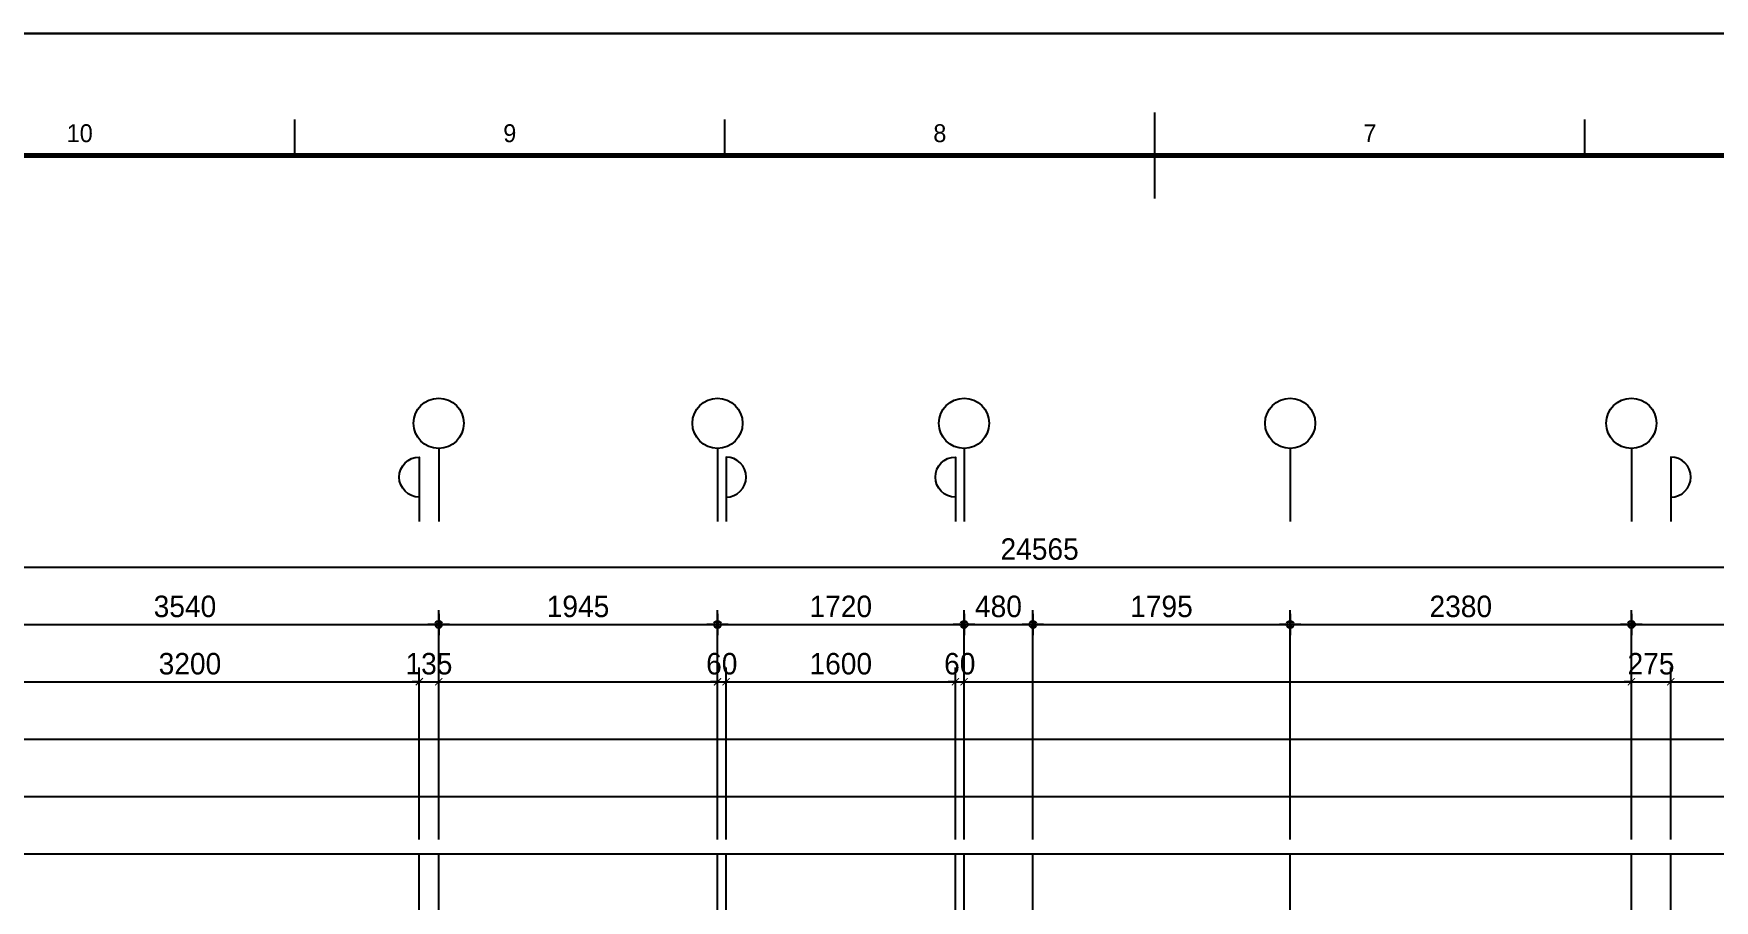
# Model space of a CAD drawing. Header units: millimetres. Extents: x 0 to 92204, y -190080 to 23760.
# Drawn here: x 63382 to 75107, y -77329 to -71280 of the extents above; entities that cross this region are included whole.
import ezdxf
from ezdxf.enums import TextEntityAlignment as Align

# ---------------------------------------------------------------- set-up
doc = ezdxf.new("R2010")
doc.units = ezdxf.units.MM
doc.header["$LTSCALE"] = 100
doc.linetypes.add('AUDIT_D_220706163347-0', pattern=[0])
doc.linetypes.add('CEN', pattern=[62, 60, -1, 0, -1])
doc.layers.get('defpoints').update_dxf_attribs({"color": 139})
for name, color, linetype in [('A-치수', 7, 'AUDIT_D_220706163347-0'), ('AA-BORD-FORM', 7, 'Continuous'), ('AA-BORD-TEXT', 3, 'Continuous'), ('AA-XXXX-DIMS', 7, 'Continuous'), ('CEN_CON', 1, 'CEN'), ('DIM', 7, 'AUDIT_D_220706163347-0')]:
    doc.layers.add(name, color=color, linetype=linetype)
doc.layers.add('AA-XXXX-MC', color=153, linetype='AUDIT_D_220706163347-0', plot=False)
doc.styles.add('HAUD01', font='Dotum.ttf')
doc.styles.add('맑은고딕', font='malgun.ttf', dxfattribs={"width": 0.9})
doc.dimstyles.new('DIM-50', dxfattribs={"dimscale": 50, "dimtxt": 3, "dimasz": 1, "dimexe": 2, "dimexo": 2, "dimgap": 1, "dimtad": 1, "dimdec": 0, "dimzin": 0, "dimdsep": 46, "dimtxsty": '맑은고딕', "dimblk1": 'DIMDOT', "dimblk2": 'DIMDOT', "dimsah": 1, "dimcen": 0.09, "dimdle": 2, "dimclrd": 7, "dimclre": 7, "dimclrt": 3, "dimadec": 0, "dimazin": 0, "dimtfac": 1, "dimtdec": 0, "dimtix": 1, "dimtmove": 2, "dimatfit": 3, "dimldrblk": 'DIMDOT', "dimfxl": 1, "dimtolj": 1, "dimtzin": 0, "dimarcsym": 0})
doc.dimstyles.new('MCDIM-50', dxfattribs={"dimscale": 50, "dimtxt": 3, "dimasz": 1, "dimexe": 2, "dimexo": 2, "dimgap": 1, "dimtad": 1, "dimdec": 0, "dimzin": 0, "dimdsep": 46, "dimtxsty": '맑은고딕', "dimblk1": 'ARCHTICK', "dimblk2": 'ARCHTICK', "dimsah": 1, "dimcen": 0.09, "dimdle": 2, "dimclrd": 7, "dimclre": 7, "dimclrt": 3, "dimadec": 0, "dimazin": 0, "dimtfac": 1, "dimtdec": 0, "dimtix": 1, "dimtmove": 2, "dimatfit": 3, "dimldrblk": 'ARCHTICK', "dimfxl": 1, "dimtolj": 1, "dimtzin": 0, "dimarcsym": 0})

# ---------------------------------------------------------------- blocks, each defined once
blk = doc.blocks.new('중심')
at = {"layer": 'DIM'}
blk.add_line((-350, 0), (0, 0), dxfattribs=at)
blk.add_circle((-470, 0), 120, dxfattribs=at)
blk = doc.blocks.new('DIMDOT')
at = {"layer": 'AA-XXXX-DIMS'}
for p, q in [((-1.5, 0), (1.5, 0)), ((0, -1.5), (0, 1.5))]:
    blk.add_line(p, q, dxfattribs=at)
for radius in [0.5, 0.25]:
    blk.add_circle((0, 0), radius, dxfattribs=at)
blk = doc.blocks.new('*D2638')
at = {"layer": 'defpoints', "color": 0, "transparency": 16777216}
for p in [(16054, -99163), (12514, -100763), (16054, -100763)]:
    blk.add_point(p, dxfattribs=at)
at = {"layer": 'DIM', "color": 7, "lineweight": -2, "transparency": 16777216}
for p, q in [((12514, -100663), (12514, -99063)), ((16054, -100663), (16054, -99063)), ((12564, -99163), (16004, -99163))]:
    blk.add_line(p, q, dxfattribs=at)
at = {"layer": 'DIM', "color": 7, "lineweight": -2, "transparency": 16777216, "xscale": 50, "yscale": 50, "zscale": 50, "rotation": 180}
blk.add_blockref('DIMDOT', (12514, -99163), dxfattribs=at)
at = {"layer": 'DIM', "color": 7, "lineweight": -2, "transparency": 16777216, "xscale": 50, "yscale": 50, "zscale": 50}
blk.add_blockref('DIMDOT', (16054, -99163), dxfattribs=at)
at = {"layer": 'DIM', "color": 3, "transparency": 16777216, "insert": (14284, -99038), "char_height": 150, "attachment_point": 5, "style": 'HAUD01'}
blk.add_mtext('\\A1;3540', dxfattribs=at)
blk = doc.blocks.new('*D2639')
at = {"layer": 'defpoints', "color": 0, "transparency": 16777216}
for p in [(17999, -99163), (16054, -100763), (17999, -100763)]:
    blk.add_point(p, dxfattribs=at)
at = {"layer": 'DIM', "color": 7, "lineweight": -2, "transparency": 16777216}
for p, q in [((16054, -100663), (16054, -99063)), ((17999, -100663), (17999, -99063)), ((16104, -99163), (17949, -99163))]:
    blk.add_line(p, q, dxfattribs=at)
at = {"layer": 'DIM', "color": 7, "lineweight": -2, "transparency": 16777216, "xscale": 50, "yscale": 50, "zscale": 50, "rotation": 180}
blk.add_blockref('DIMDOT', (16054, -99163), dxfattribs=at)
at = {"layer": 'DIM', "color": 7, "lineweight": -2, "transparency": 16777216, "xscale": 50, "yscale": 50, "zscale": 50}
blk.add_blockref('DIMDOT', (17999, -99163), dxfattribs=at)
at = {"layer": 'DIM', "color": 3, "transparency": 16777216, "insert": (17026, -99038), "char_height": 150, "attachment_point": 5, "style": 'HAUD01'}
blk.add_mtext('\\A1;1945', dxfattribs=at)
blk = doc.blocks.new('*D2640')
at = {"layer": 'defpoints', "color": 0, "transparency": 16777216}
for p in [(19719, -99163), (17999, -100763), (19719, -100763)]:
    blk.add_point(p, dxfattribs=at)
at = {"layer": 'DIM', "color": 7, "lineweight": -2, "transparency": 16777216}
for p, q in [((17999, -100663), (17999, -99063)), ((19719, -100663), (19719, -99063)), ((18049, -99163), (19669, -99163))]:
    blk.add_line(p, q, dxfattribs=at)
at = {"layer": 'DIM', "color": 7, "lineweight": -2, "transparency": 16777216, "xscale": 50, "yscale": 50, "zscale": 50, "rotation": 180}
blk.add_blockref('DIMDOT', (17999, -99163), dxfattribs=at)
at = {"layer": 'DIM', "color": 7, "lineweight": -2, "transparency": 16777216, "xscale": 50, "yscale": 50, "zscale": 50}
blk.add_blockref('DIMDOT', (19719, -99163), dxfattribs=at)
at = {"layer": 'DIM', "color": 3, "transparency": 16777216, "insert": (18859, -99038), "char_height": 150, "attachment_point": 5, "style": 'HAUD01'}
blk.add_mtext('\\A1;1720', dxfattribs=at)
blk = doc.blocks.new('*D2641')
at = {"layer": 'defpoints', "color": 0, "transparency": 16777216}
for p in [(20199, -99163), (19719, -100763), (20199, -100763)]:
    blk.add_point(p, dxfattribs=at)
at = {"layer": 'DIM', "color": 7, "lineweight": -2, "transparency": 16777216}
for p, q in [((19719, -100663), (19719, -99063)), ((20199, -100663), (20199, -99063)), ((19769, -99163), (20149, -99163))]:
    blk.add_line(p, q, dxfattribs=at)
at = {"layer": 'DIM', "color": 7, "lineweight": -2, "transparency": 16777216, "xscale": 50, "yscale": 50, "zscale": 50, "rotation": 180}
blk.add_blockref('DIMDOT', (19719, -99163), dxfattribs=at)
at = {"layer": 'DIM', "color": 7, "lineweight": -2, "transparency": 16777216, "xscale": 50, "yscale": 50, "zscale": 50}
blk.add_blockref('DIMDOT', (20199, -99163), dxfattribs=at)
at = {"layer": 'DIM', "color": 3, "transparency": 16777216, "insert": (19959, -99038), "char_height": 150, "attachment_point": 5, "style": 'HAUD01'}
blk.add_mtext('\\A1;480', dxfattribs=at)
blk = doc.blocks.new('*D2642')
at = {"layer": 'defpoints', "color": 0, "transparency": 16777216}
for p in [(21994, -99163), (20199, -100763), (21994, -100763)]:
    blk.add_point(p, dxfattribs=at)
at = {"layer": 'DIM', "color": 7, "lineweight": -2, "transparency": 16777216}
for p, q in [((20199, -100663), (20199, -99063)), ((21994, -100663), (21994, -99063)), ((20249, -99163), (21944, -99163))]:
    blk.add_line(p, q, dxfattribs=at)
at = {"layer": 'DIM', "color": 7, "lineweight": -2, "transparency": 16777216, "xscale": 50, "yscale": 50, "zscale": 50, "rotation": 180}
blk.add_blockref('DIMDOT', (20199, -99163), dxfattribs=at)
at = {"layer": 'DIM', "color": 7, "lineweight": -2, "transparency": 16777216, "xscale": 50, "yscale": 50, "zscale": 50}
blk.add_blockref('DIMDOT', (21994, -99163), dxfattribs=at)
at = {"layer": 'DIM', "color": 3, "transparency": 16777216, "insert": (21096, -99038), "char_height": 150, "attachment_point": 5, "style": 'HAUD01'}
blk.add_mtext('\\A1;1795', dxfattribs=at)
blk = doc.blocks.new('*D2643')
at = {"layer": 'defpoints', "color": 0, "transparency": 16777216}
for p in [(24374, -99163), (21994, -100763), (24374, -100763)]:
    blk.add_point(p, dxfattribs=at)
at = {"layer": 'DIM', "color": 7, "lineweight": -2, "transparency": 16777216}
for p, q in [((21994, -100663), (21994, -99063)), ((24374, -100663), (24374, -99063)), ((22044, -99163), (24324, -99163))]:
    blk.add_line(p, q, dxfattribs=at)
at = {"layer": 'DIM', "color": 7, "lineweight": -2, "transparency": 16777216, "xscale": 50, "yscale": 50, "zscale": 50, "rotation": 180}
blk.add_blockref('DIMDOT', (21994, -99163), dxfattribs=at)
at = {"layer": 'DIM', "color": 7, "lineweight": -2, "transparency": 16777216, "xscale": 50, "yscale": 50, "zscale": 50}
blk.add_blockref('DIMDOT', (24374, -99163), dxfattribs=at)
at = {"layer": 'DIM', "color": 3, "transparency": 16777216, "insert": (23184, -99038), "char_height": 150, "attachment_point": 5, "style": 'HAUD01'}
blk.add_mtext('\\A1;2380', dxfattribs=at)
blk = doc.blocks.new('*D2644')
at = {"layer": 'defpoints', "color": 0, "transparency": 16777216}
for p in [(27854, -99163), (24374, -100763), (27854, -100763)]:
    blk.add_point(p, dxfattribs=at)
at = {"layer": 'DIM', "color": 7, "lineweight": -2, "transparency": 16777216}
for p, q in [((24374, -100663), (24374, -99063)), ((27854, -100663), (27854, -99063)), ((24424, -99163), (27804, -99163))]:
    blk.add_line(p, q, dxfattribs=at)
at = {"layer": 'DIM', "color": 7, "lineweight": -2, "transparency": 16777216, "xscale": 50, "yscale": 50, "zscale": 50, "rotation": 180}
blk.add_blockref('DIMDOT', (24374, -99163), dxfattribs=at)
at = {"layer": 'DIM', "color": 7, "lineweight": -2, "transparency": 16777216, "xscale": 50, "yscale": 50, "zscale": 50}
blk.add_blockref('DIMDOT', (27854, -99163), dxfattribs=at)
at = {"layer": 'DIM', "color": 3, "transparency": 16777216, "insert": (26114, -99038), "char_height": 150, "attachment_point": 5, "style": 'HAUD01'}
blk.add_mtext('\\A1;3480', dxfattribs=at)
blk = doc.blocks.new('*D2648')
at = {"layer": 'defpoints', "color": 0, "transparency": 16777216}
for p in [(32529, -98763), (7964, -100763), (32529, -100763)]:
    blk.add_point(p, dxfattribs=at)
at = {"layer": 'DIM', "color": 7, "lineweight": -2, "transparency": 16777216}
for p, q in [((7964, -100663), (7964, -98663)), ((32529, -100663), (32529, -98663)), ((8014, -98763), (32479, -98763))]:
    blk.add_line(p, q, dxfattribs=at)
at = {"layer": 'DIM', "color": 7, "lineweight": -2, "transparency": 16777216, "xscale": 50, "yscale": 50, "zscale": 50, "rotation": 180}
blk.add_blockref('DIMDOT', (7964, -98763), dxfattribs=at)
at = {"layer": 'DIM', "color": 7, "lineweight": -2, "transparency": 16777216, "xscale": 50, "yscale": 50, "zscale": 50}
blk.add_blockref('DIMDOT', (32529, -98763), dxfattribs=at)
at = {"layer": 'DIM', "color": 3, "transparency": 16777216, "insert": (20246, -98638), "char_height": 150, "attachment_point": 5, "style": 'HAUD01'}
blk.add_mtext('\\A1;24565', dxfattribs=at)
blk = doc.blocks.new('_ArchTick')
at = {"color": 0, "linetype": 'ByBlock', "const_width": 0.15}
blk.add_lwpolyline([(-0.5, -0.5), (0.5, 0.5)], dxfattribs=at)
blk = doc.blocks.new('*D2653')
at = {"layer": 'defpoints', "color": 0, "linetype": 'ByBlock', "transparency": 16777216}
for p in [(15919, -99563), (12719, -100763), (15919, -100763)]:
    blk.add_point(p, dxfattribs=at)
at = {"layer": 'DIM', "color": 7, "linetype": 'ByBlock', "lineweight": -2, "transparency": 16777216}
for p, q in [((12719, -100663), (12719, -99463)), ((15919, -100663), (15919, -99463)), ((12619, -99563), (16019, -99563))]:
    blk.add_line(p, q, dxfattribs=at)
at = {"layer": 'DIM', "color": 7, "linetype": 'ByBlock', "lineweight": -2, "transparency": 16777216, "xscale": 50, "yscale": 50, "zscale": 50, "rotation": 180}
blk.add_blockref('_ArchTick', (12719, -99563), dxfattribs=at)
at = {"layer": 'DIM', "color": 7, "linetype": 'ByBlock', "lineweight": -2, "transparency": 16777216, "xscale": 50, "yscale": 50, "zscale": 50}
blk.add_blockref('_ArchTick', (15919, -99563), dxfattribs=at)
at = {"layer": 'DIM', "color": 3, "linetype": 'ByBlock', "transparency": 16777216, "insert": (14319, -99438), "char_height": 150, "attachment_point": 5, "style": 'HAUD01'}
blk.add_mtext('\\A1;3200', dxfattribs=at)
blk = doc.blocks.new('*D2654')
at = {"layer": 'defpoints', "color": 0, "linetype": 'ByBlock', "transparency": 16777216}
for p in [(16054, -99563), (15919, -100763), (16054, -100763)]:
    blk.add_point(p, dxfattribs=at)
at = {"layer": 'DIM', "color": 7, "linetype": 'ByBlock', "lineweight": -2, "transparency": 16777216}
for p, q in [((15919, -100663), (15919, -99463)), ((16054, -100663), (16054, -99463)), ((15919, -99563), (15869, -99563)), ((15919, -99563), (16054, -99563)), ((16054, -99563), (16104, -99563))]:
    blk.add_line(p, q, dxfattribs=at)
at = {"layer": 'DIM', "color": 7, "linetype": 'ByBlock', "lineweight": -2, "transparency": 16777216, "xscale": 50, "yscale": 50, "zscale": 50}
blk.add_blockref('_ArchTick', (15919, -99563), dxfattribs=at)
at = {"layer": 'DIM', "color": 7, "linetype": 'ByBlock', "lineweight": -2, "transparency": 16777216, "xscale": 50, "yscale": 50, "zscale": 50, "rotation": 180}
blk.add_blockref('_ArchTick', (16054, -99563), dxfattribs=at)
at = {"layer": 'DIM', "color": 3, "linetype": 'ByBlock', "transparency": 16777216, "insert": (15986, -99438), "char_height": 150, "attachment_point": 5, "style": 'HAUD01'}
blk.add_mtext('\\A1;135', dxfattribs=at)
blk = doc.blocks.new('*D2655')
at = {"layer": 'defpoints', "color": 0, "linetype": 'ByBlock', "transparency": 16777216}
for p in [(18059, -99563), (17999, -100763), (18059, -100763)]:
    blk.add_point(p, dxfattribs=at)
at = {"layer": 'DIM', "color": 7, "linetype": 'ByBlock', "lineweight": -2, "transparency": 16777216}
for p, q in [((17999, -100663), (17999, -99463)), ((18059, -100663), (18059, -99463)), ((17999, -99563), (17949, -99563)), ((17999, -99563), (18059, -99563)), ((18059, -99563), (18109, -99563))]:
    blk.add_line(p, q, dxfattribs=at)
at = {"layer": 'DIM', "color": 7, "linetype": 'ByBlock', "lineweight": -2, "transparency": 16777216, "xscale": 50, "yscale": 50, "zscale": 50}
blk.add_blockref('_ArchTick', (17999, -99563), dxfattribs=at)
at = {"layer": 'DIM', "color": 7, "linetype": 'ByBlock', "lineweight": -2, "transparency": 16777216, "xscale": 50, "yscale": 50, "zscale": 50, "rotation": 180}
blk.add_blockref('_ArchTick', (18059, -99563), dxfattribs=at)
at = {"layer": 'DIM', "color": 3, "linetype": 'ByBlock', "transparency": 16777216, "insert": (18029, -99438), "char_height": 150, "attachment_point": 5, "style": 'HAUD01'}
blk.add_mtext('\\A1;60', dxfattribs=at)
blk = doc.blocks.new('*D2656')
at = {"layer": 'defpoints', "color": 0, "linetype": 'ByBlock', "transparency": 16777216}
for p in [(19659, -99563), (18059, -100763), (19659, -100763)]:
    blk.add_point(p, dxfattribs=at)
at = {"layer": 'DIM', "color": 7, "linetype": 'ByBlock', "lineweight": -2, "transparency": 16777216}
for p, q in [((18059, -100663), (18059, -99463)), ((19659, -100663), (19659, -99463)), ((17959, -99563), (19759, -99563))]:
    blk.add_line(p, q, dxfattribs=at)
at = {"layer": 'DIM', "color": 7, "linetype": 'ByBlock', "lineweight": -2, "transparency": 16777216, "xscale": 50, "yscale": 50, "zscale": 50, "rotation": 180}
blk.add_blockref('_ArchTick', (18059, -99563), dxfattribs=at)
at = {"layer": 'DIM', "color": 7, "linetype": 'ByBlock', "lineweight": -2, "transparency": 16777216, "xscale": 50, "yscale": 50, "zscale": 50}
blk.add_blockref('_ArchTick', (19659, -99563), dxfattribs=at)
at = {"layer": 'DIM', "color": 3, "linetype": 'ByBlock', "transparency": 16777216, "insert": (18859, -99438), "char_height": 150, "attachment_point": 5, "style": 'HAUD01'}
blk.add_mtext('\\A1;1600', dxfattribs=at)
blk = doc.blocks.new('*D2657')
at = {"layer": 'defpoints', "color": 0, "linetype": 'ByBlock', "transparency": 16777216}
for p in [(19719, -99563), (19659, -100763), (19719, -100763)]:
    blk.add_point(p, dxfattribs=at)
at = {"layer": 'DIM', "color": 7, "linetype": 'ByBlock', "lineweight": -2, "transparency": 16777216}
for p, q in [((19659, -100663), (19659, -99463)), ((19719, -100663), (19719, -99463)), ((19659, -99563), (19609, -99563)), ((19659, -99563), (19719, -99563)), ((19719, -99563), (19769, -99563))]:
    blk.add_line(p, q, dxfattribs=at)
at = {"layer": 'DIM', "color": 7, "linetype": 'ByBlock', "lineweight": -2, "transparency": 16777216, "xscale": 50, "yscale": 50, "zscale": 50}
blk.add_blockref('_ArchTick', (19659, -99563), dxfattribs=at)
at = {"layer": 'DIM', "color": 7, "linetype": 'ByBlock', "lineweight": -2, "transparency": 16777216, "xscale": 50, "yscale": 50, "zscale": 50, "rotation": 180}
blk.add_blockref('_ArchTick', (19719, -99563), dxfattribs=at)
at = {"layer": 'DIM', "color": 3, "linetype": 'ByBlock', "transparency": 16777216, "insert": (19689, -99438), "char_height": 150, "attachment_point": 5, "style": 'HAUD01'}
blk.add_mtext('\\A1;60', dxfattribs=at)
blk = doc.blocks.new('*D2658')
at = {"layer": 'defpoints', "color": 0, "linetype": 'ByBlock', "transparency": 16777216}
for p in [(24649, -99563), (24374, -100763), (24649, -100763)]:
    blk.add_point(p, dxfattribs=at)
at = {"layer": 'DIM', "color": 7, "linetype": 'ByBlock', "lineweight": -2, "transparency": 16777216}
for p, q in [((24374, -100663), (24374, -99463)), ((24649, -100663), (24649, -99463)), ((24374, -99563), (24324, -99563)), ((24374, -99563), (24649, -99563)), ((24649, -99563), (24699, -99563))]:
    blk.add_line(p, q, dxfattribs=at)
at = {"layer": 'DIM', "color": 7, "linetype": 'ByBlock', "lineweight": -2, "transparency": 16777216, "xscale": 50, "yscale": 50, "zscale": 50}
blk.add_blockref('_ArchTick', (24374, -99563), dxfattribs=at)
at = {"layer": 'DIM', "color": 7, "linetype": 'ByBlock', "lineweight": -2, "transparency": 16777216, "xscale": 50, "yscale": 50, "zscale": 50, "rotation": 180}
blk.add_blockref('_ArchTick', (24649, -99563), dxfattribs=at)
at = {"layer": 'DIM', "color": 3, "linetype": 'ByBlock', "transparency": 16777216, "insert": (24511, -99438), "char_height": 150, "attachment_point": 5, "style": 'HAUD01'}
blk.add_mtext('\\A1;275', dxfattribs=at)
blk = doc.blocks.new('*D2659')
at = {"layer": 'defpoints', "color": 0, "linetype": 'ByBlock', "transparency": 16777216}
for p in [(27649, -99563), (24649, -100763), (27649, -100763)]:
    blk.add_point(p, dxfattribs=at)
at = {"layer": 'DIM', "color": 7, "linetype": 'ByBlock', "lineweight": -2, "transparency": 16777216}
for p, q in [((24649, -100663), (24649, -99463)), ((27649, -100663), (27649, -99463)), ((24549, -99563), (27749, -99563))]:
    blk.add_line(p, q, dxfattribs=at)
at = {"layer": 'DIM', "color": 7, "linetype": 'ByBlock', "lineweight": -2, "transparency": 16777216, "xscale": 50, "yscale": 50, "zscale": 50, "rotation": 180}
blk.add_blockref('_ArchTick', (24649, -99563), dxfattribs=at)
at = {"layer": 'DIM', "color": 7, "linetype": 'ByBlock', "lineweight": -2, "transparency": 16777216, "xscale": 50, "yscale": 50, "zscale": 50}
blk.add_blockref('_ArchTick', (27649, -99563), dxfattribs=at)
at = {"layer": 'DIM', "color": 3, "linetype": 'ByBlock', "transparency": 16777216, "insert": (26149, -99438), "char_height": 150, "attachment_point": 5, "style": 'HAUD01'}
blk.add_mtext('\\A1;3000', dxfattribs=at)
blk = doc.blocks.new('XR-FORM 청주월명')
at = {"layer": 'AA-BORD-FORM', "color": 2}
for p, q in [((301, 577), (301, 582)), ((361, 577), (361, 582)), ((421, 571), (421, 583)), ((481, 577), (481, 582))]:
    blk.add_line(p, q, dxfattribs=at)
at = {"layer": 'AA-BORD-FORM', "color": 1}
blk.add_lwpolyline([(0, 0), (841, 0), (841, 594), (0, 594)], close=True, dxfattribs=at)
at = {"layer": 'AA-BORD-FORM', "color": 2, "const_width": 0.682}
blk.add_lwpolyline([(21, 17), (21, 577), (821, 577), (821, 17)], close=True, dxfattribs=at)
at = {"layer": 'AA-BORD-TEXT', "color": 7, "style": 'HAUD01'}
for s, p in [('10', (271, 580.1)), ('9', (331, 580.1)), ('8', (391, 580.1)), ('7', (451, 580.1))]:
    blk.add_text(s, height=2.5, dxfattribs=at).set_placement(p, align=Align.MIDDLE_CENTER)
blk = doc.blocks.new('DIM-1108')
at = {"layer": 'DIM'}
for points in [[(15918.9, -98274.9, -1), (15918.9, -97994.9), (15918.9, -98444.9)], [(18058.9, -98274.9, 1), (18058.9, -97994.9), (18058.9, -98444.9)], [(19658.9, -98274.9, -1), (19658.9, -97994.9), (19658.9, -98444.9)], [(24648.9, -98274.9, 1), (24648.9, -97994.9), (24648.9, -98444.9)]]:
    blk.add_lwpolyline(points, format="xyb", dxfattribs=at)
at = {"layer": 'A-치수', "xscale": 1.458333333333333, "yscale": 1.458333333333333, "zscale": 1.458333333333333, "rotation": 270}
for p in [(16053.9, -98444.9), (17998.9, -98444.9), (19718.9, -98444.9), (21993.9, -98444.9), (24373.9, -98444.9)]:
    blk.add_blockref('중심', p, dxfattribs=at)
at = {"layer": 'DIM'}
for base, p1, p2, picture, middle in [((32528.9, -98763.4), (7963.9, -100763.4), (32528.9, -100763.4), '*D2648', (20246.4, -98638.3)), ((16053.9, -99163.4), (12513.9, -100763.4), (16053.9, -100763.4), '*D2638', (14283.9, -99038.3)), ((17998.9, -99163.4), (16053.9, -100763.4), (17998.9, -100763.4), '*D2639', (17026.4, -99038.3)), ((19718.9, -99163.4), (17998.9, -100763.4), (19718.9, -100763.4), '*D2640', (18858.9, -99038.3)), ((20198.9, -99163.4), (19718.9, -100763.4), (20198.9, -100763.4), '*D2641', (19958.9, -99038.3)), ((21993.9, -99163.4), (20198.9, -100763.4), (21993.9, -100763.4), '*D2642', (21096.4, -99038.3)), ((24373.9, -99163.4), (21993.9, -100763.4), (24373.9, -100763.4), '*D2643', (23183.9, -99038.3)), ((27853.9, -99163.4), (24373.9, -100763.4), (27853.9, -100763.4), '*D2644', (26113.9, -99038.3))]:
    dim = blk.add_linear_dim(base=base, p1=p1, p2=p2, dimstyle='DIM-50', override={"dimscale": 50, "dimtxsty": 'HAUD01'}, dxfattribs=at)
    dim.commit()
    dim.dimension.update_dxf_attribs({"geometry": picture, "text_midpoint": middle})
at = {"layer": 'DIM', "linetype": 'ByBlock'}
for base, p1, p2, picture, middle in [((15918.9, -99563.4), (12718.9, -100763.4), (15918.9, -100763.4), '*D2653', (14318.9, -99438.3)), ((16053.9, -99563.4), (15918.9, -100763.4), (16053.9, -100763.4), '*D2654', (15986.4, -99438.3)), ((18058.9, -99563.4), (17998.9, -100763.4), (18058.9, -100763.4), '*D2655', (18028.9, -99438.3)), ((19658.9, -99563.4), (18058.9, -100763.4), (19658.9, -100763.4), '*D2656', (18858.9, -99438.3)), ((19718.9, -99563.4), (19658.9, -100763.4), (19718.9, -100763.4), '*D2657', (19688.9, -99438.3)), ((24648.9, -99563.4), (24373.9, -100763.4), (24648.9, -100763.4), '*D2658', (24511.4, -99438.3)), ((27648.9, -99563.4), (24648.9, -100763.4), (27648.9, -100763.4), '*D2659', (26148.9, -99438.3))]:
    dim = blk.add_linear_dim(base=base, p1=p1, p2=p2, dimstyle='MCDIM-50', override={"dimtxsty": 'HAUD01'}, dxfattribs=at)
    dim.commit()
    dim.dimension.update_dxf_attribs({"geometry": picture, "text_midpoint": middle})

msp = doc.modelspace()

# ---------------------------------------------------------------- linework, layer by layer
at = {"layer": 'AA-XXXX-MC'}
for p, q in [((66072.8, -82888.4), (66072.8, -77003.4)), ((68212.8, -86158.4), (68212.8, -77003.4)), ((69812.8, -86198.4), (69812.8, -77003.4)), ((74802.8, -78068.4), (74802.8, -77003.4))]:
    msp.add_line(p, q, dxfattribs=at)
at = {"layer": 'CEN_CON'}
for p, q in [((66207.8, -82888.4), (66207.8, -77003.4)), ((68152.8, -86158.4), (68152.8, -77003.4)), ((69872.8, -86198.4), (69872.8, -77003.4)), ((70352.8, -86198.4), (70352.8, -77003.4)), ((72147.8, -84883.4), (72147.8, -77003.4)), ((74527.8, -78068.4), (74527.8, -77003.4))]:
    msp.add_line(p, q, dxfattribs=at)
at = {"layer": 'defpoints'}
for points in [[(54658.1, -75003.4), (84982.8, -75003.4), (84982.8, -95523.4), (54658.1, -95523.4)], [(55058.1, -75403.4), (84582.8, -75403.4), (84582.8, -95123.4), (55058.1, -95123.4)], [(55458.1, -75803.4), (84182.8, -75803.4), (84182.8, -94723.4), (55458.1, -94723.4)], [(55858.1, -76203.4), (83782.8, -76203.4), (83782.8, -94323.4), (55858.1, -94323.4)], [(56258.1, -76603.4), (83382.8, -76603.4), (83382.8, -93923.4), (56258.1, -93923.4)], [(56658.1, -77003.4), (82982.8, -77003.4), (82982.8, -93523.4), (56658.1, -93523.4)]]:
    msp.add_lwpolyline(points, close=True, dxfattribs=at)

# ---------------------------------------------------------------- block references
msp.add_blockref('DIM-1108', (50153.9, 23760))
for p, xscale, yscale, zscale in [((50153.9, -71280), 40, 40, 40), ((50153.9, -100980), 50, 50, 50)]:
    msp.add_blockref('XR-FORM 청주월명', p, dxfattribs=dict(xscale=xscale, yscale=yscale, zscale=zscale))

doc.saveas('drawing.dxf')
